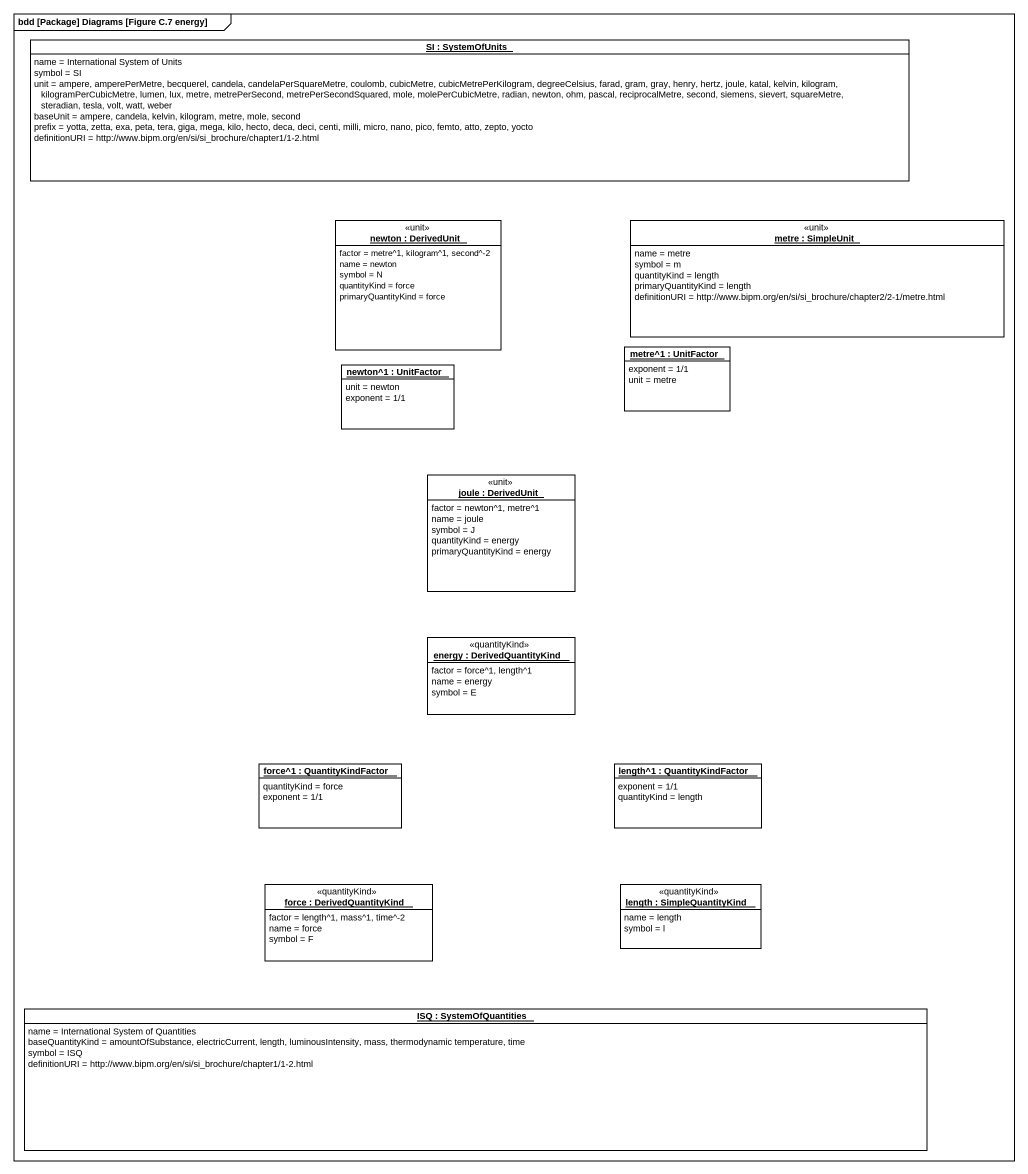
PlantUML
@startuml
mainframe bdd [Package] Diagrams [Figure C.7 energy]
hide circle
hide empty members
object "SI : SystemOfUnits" as SI #FFFFFF {
  name = International System of Units
  symbol = SI
  unit = ampere, amperePerMetre, becquerel, candela, candelaPerSquareMetre, coulomb, cubicMetre, cubicMetrePerKilogram, degreeCelsius, farad, gram, gray, henry, hertz, joule, katal, kelvin, kilogram, kilogramPerCubicMetre, lumen, lux, metre, metrePerSecond, metrePerSecondSquared, mole, molePerCubicMetre, radian, newton, ohm, pascal, reciprocalMetre, second, siemens, sievert, squareMetre, steradian, tesla, volt, watt, weber
  baseUnit = ampere, candela, kelvin, kilogram, metre, mole, second
  prefix = yotta, zetta, exa, peta, tera, giga, mega, kilo, hecto, deca, deci, centi, milli, micro, nano, pico, femto, atto, zepto, yocto
  definitionURI = http://www.bipm.org/en/si/si_brochure/chapter1/1-2.html
}
object "newton : DerivedUnit" as newton <<unit>> #FFFFFF {
  factor = metre^1, kilogram^1, second^-2
  name = newton
  symbol = N
  quantityKind = force
  primaryQuantityKind = force
}
object "metre : SimpleUnit" as metre <<unit>> #FFFFFF {
  name = metre
  symbol = m
  quantityKind = length
  primaryQuantityKind = length
  definitionURI = http://www.bipm.org/en/si/si_brochure/chapter2/2-1/metre.html
}
object "newton^1 : UnitFactor" as newton_1 #FFFFFF {
  unit = newton
  exponent = 1/1
}
object "metre^1 : UnitFactor" as metre_1 #FFFFFF {
  exponent = 1/1
  unit = metre
}
object "joule : DerivedUnit" as joule <<unit>> #FFFFFF {
  factor = newton^1, metre^1
  name = joule
  symbol = J
  quantityKind = energy
  primaryQuantityKind = energy
}
object "energy : DerivedQuantityKind" as energy <<quantityKind>> #FFFFFF {
  factor = force^1, length^1
  name = energy
  symbol = E
}
object "force^1 : QuantityKindFactor" as force_1 #FFFFFF {
  quantityKind = force
  exponent = 1/1
}
object "length^1 : QuantityKindFactor" as length_1 #FFFFFF {
  exponent = 1/1
  quantityKind = length
}
object "force : DerivedQuantityKind" as force <<quantityKind>> #FFFFFF {
  factor = length^1, mass^1, time^-2
  name = force
  symbol = F
}
object "length : SimpleQuantityKind" as length <<quantityKind>> #FFFFFF {
  name = length
  symbol = l
}
object "ISQ : SystemOfQuantities" as ISQ #FFFFFF {
  name = International System of Quantities
  baseQuantityKind = amountOfSubstance, electricCurrent, length, luminousIntensity, mass, thermodynamic temperature, time
  symbol = ISQ
  definitionURI = http://www.bipm.org/en/si/si_brochure/chapter1/1-2.html
}
@enduml
